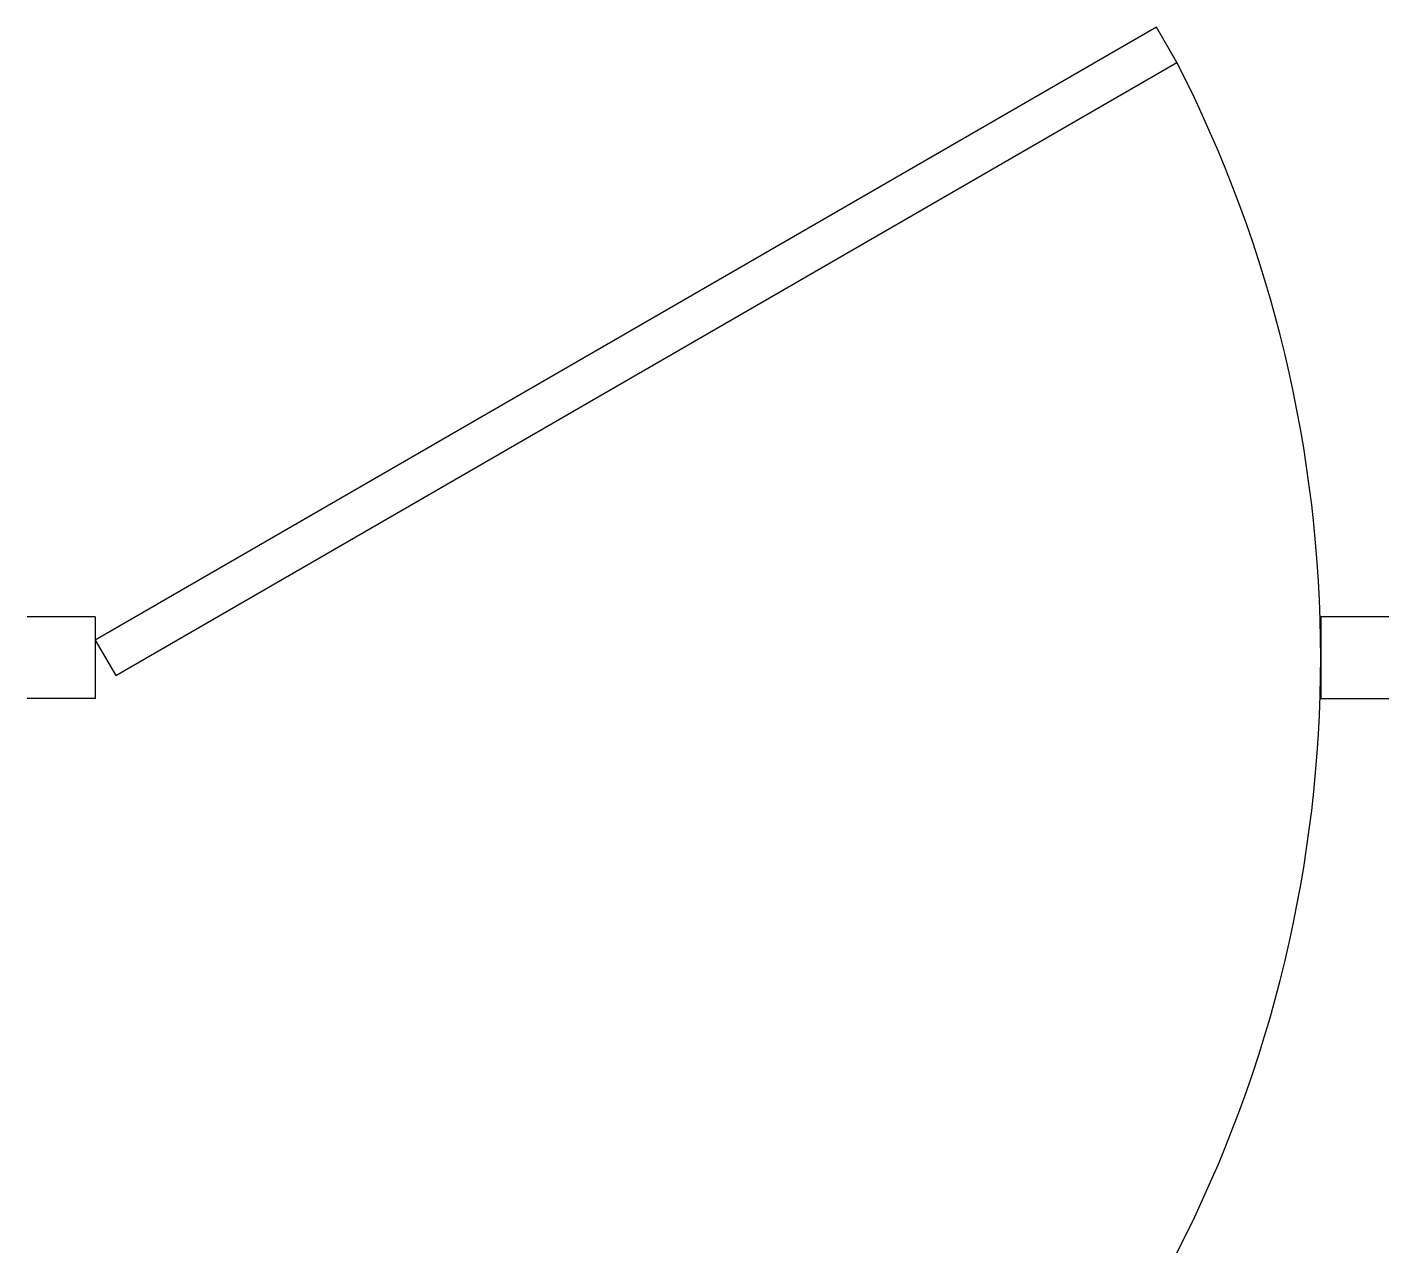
# Model space of a CAD drawing. Extents: x -0.5 to 0.5, y -0.437 to 0.463.
import ezdxf

# ---------------------------------------------------------------- set-up
doc = ezdxf.new("R2010")
doc.units = 0
doc.header["$MEASUREMENT"] = 0
doc.layers.get('0').update_dxf_attribs({"linetype": 'CONTINUOUS'})

msp = doc.modelspace()

# ---------------------------------------------------------------- linework, layer by layer
for p, q in [((-0.45, 0.03), (-0.5, 0.03)), ((-0.45, 0.03), (-0.45, -0.03)), ((0.5, 0.03), (0.45, 0.03)), ((0.45, 0.03), (0.45, -0.03)), ((-0.45, -0.03), (-0.5, -0.03)), ((0.45, -0.03), (0.5, -0.03))]:
    msp.add_line(p, q)
at = {"flags": 128}
msp.add_lwpolyline([(-0.435, -0.01299), (0.34442, 0.43701), (0.32942, 0.46299), (-0.45, 0.01299)], close=True, dxfattribs=at)
msp.add_arc((-0.50723, 0), 0.95723, 332.83632, 27.16368)

doc.saveas('drawing.dxf')
